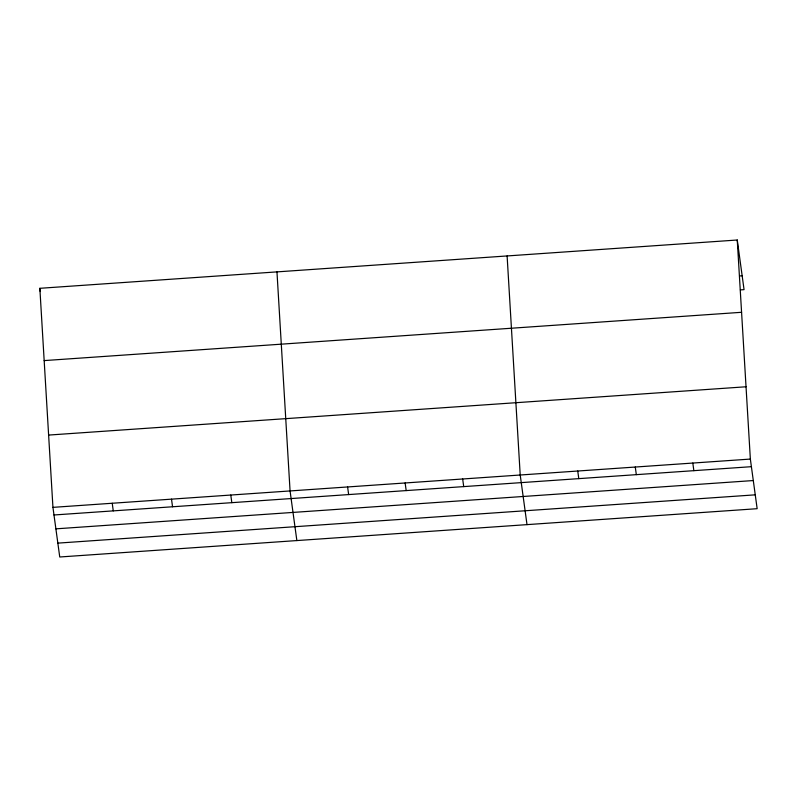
<?xml version="1.0" encoding="UTF-8"?>
<svg xmlns="http://www.w3.org/2000/svg" width="797" height="797" viewBox="0 0 797 797"><rect width="100%" height="100%" fill="white"/><g stroke="black" fill="none" stroke-linecap="round" stroke-linejoin="round"><path stroke-width="1.2" d="M737.255 240.007L750.356 459.072L757.15 508.695L59.745 556.993L52.941 507.36L39.85 288.305L737.255 240.007L744.059 289.64L740.383 289.889M739.706 275.941L742.156 275.772M44.174 360.593L741.579 312.294M48.627 435.072L746.032 386.774M52.941 507.36L750.356 459.072M53.987 514.982L751.392 466.683M55.89 528.839L753.295 480.551M57.842 543.126L755.247 494.837M692.812 463.057L693.858 470.668M635.279 467.032L636.325 474.653M577.745 471.017L578.791 478.638M527.006 524.635L520.212 475.002L507.111 255.947M462.668 478.987L463.715 486.608M405.135 482.972L406.181 490.593M347.602 486.957L348.648 494.578M296.863 540.575L290.068 490.942L276.967 271.887M230.781 495.047L231.827 502.668M171.504 499.151L172.55 506.772M112.228 503.256L113.264 510.877M39.85 288.305L40.298 291.563"/></g></svg>
